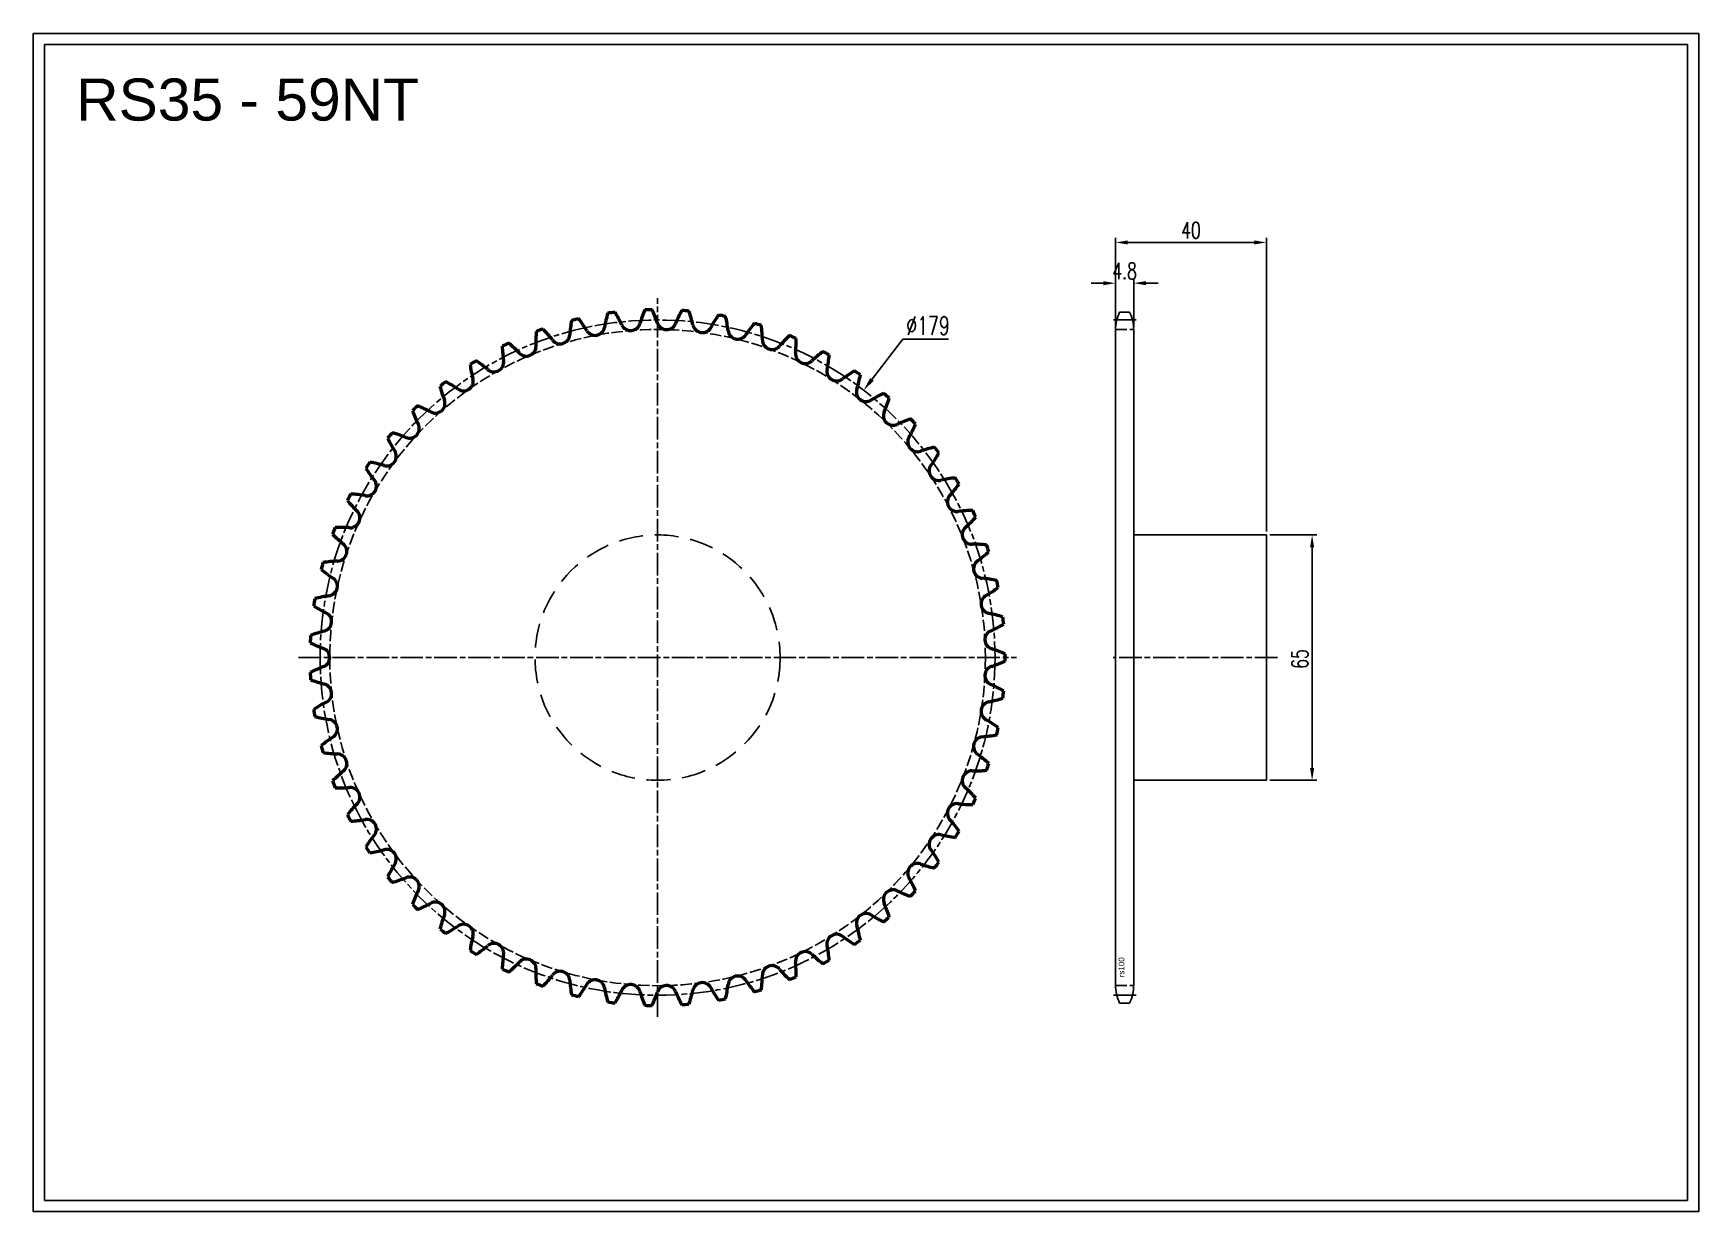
# Model space of a CAD drawing. Header units: millimetres. Extents: x -39720 to -39279, y 2111 to 2424.
import ezdxf

# ---------------------------------------------------------------- set-up
doc = ezdxf.new("R2010")
doc.units = ezdxf.units.MM
for name, pattern in [('AM_ISO02W050', [7.5, 6, -1.5]), ('AM_ISO02W050x2', [3.75, 3, -0.75]), ('AM_ISO08W050', [18, 12, -1.5, 3, -1.5]), ('AM_ISO08W050x2', [9, 6, -0.75, 1.5, -0.75]), ('HIDDEN', [9.525, 6.35, -3.175])]:
    doc.linetypes.add(name, pattern=pattern)
for name, color, linetype, lineweight in [('AM_0N', 7, 'Continuous', 50), ('AM_3N', 6, 'AM_ISO02W050', 25), ('AM_7', 4, 'AM_ISO08W050', 25), ('AM_7N', 4, 'AM_ISO08W050', 25)]:
    doc.layers.add(name, color=color, linetype=linetype, lineweight=lineweight)
doc.layers.add('HL', color=2, linetype='HIDDEN')
doc.layers.add('S-DIM', color=7, linetype='Continuous')
doc.styles.add('HSG', font='SIMPLEX.shx', dxfattribs={"width": 0.7, "bigfont": 'HSG.shx'})
doc.styles.get("Standard").update_dxf_attribs({"font": 'arial.ttf'})
doc.dimstyles.new('APP10', dxfattribs={"dimscale": 2, "dimtxt": 2.4, "dimasz": 1.8, "dimexe": 0.7, "dimexo": 0.5, "dimgap": 0.6, "dimtad": 1, "dimtoh": 1, "dimdec": 1, "dimrnd": 0.01, "dimzin": 9, "dimdsep": 46, "dimtxsty": 'HSG', "dimcen": 0, "dimclrd": 1, "dimclre": 1, "dimclrt": 256, "dimazin": 2, "dimtp": 1, "dimtm": 1, "dimtfac": 0.5, "dimtdec": 1, "dimtofl": 0, "dimtmove": 0, "dimatfit": 3, "dimfxl": 0, "dimtvp": 1, "dimtolj": 2, "dimlwd": -1, "dimlwe": -1, "dimarcsym": 0})
doc.dimstyles.new('APP8', dxfattribs={"dimscale": 1.8, "dimtxt": 2.4, "dimasz": 1.8, "dimexe": 0.7, "dimexo": 0.5, "dimgap": 0.6, "dimtad": 1, "dimtoh": 1, "dimdec": 1, "dimrnd": 0.01, "dimzin": 9, "dimdsep": 46, "dimtxsty": 'HSG', "dimcen": 0, "dimclrd": 1, "dimclre": 1, "dimclrt": 256, "dimazin": 2, "dimtp": 1, "dimtm": 1, "dimtfac": 0.5, "dimtdec": 1, "dimtofl": 0, "dimtmove": 0, "dimatfit": 3, "dimfxl": 0, "dimtvp": 1, "dimtolj": 2, "dimlwd": -1, "dimlwe": -1, "dimarcsym": 0})

# ---------------------------------------------------------------- blocks, each defined once
blk = doc.blocks.new('*D1')
at = {"layer": 'Defpoints', "color": 0, "transparency": 16777216}
for p in [(-39393.45, 2290.83), (-39393.45, 2225.83), (-39381.34, 2225.83)]:
    blk.add_point(p, dxfattribs=at)
at = {"layer": 'S-DIM', "color": 1, "transparency": 16777216}
for p, q in [((-39392.55, 2290.83), (-39380.08, 2290.83)), ((-39381.34, 2287.59), (-39381.34, 2229.07)), ((-39392.55, 2225.83), (-39380.08, 2225.83))]:
    blk.add_line(p, q, dxfattribs=at)
for points in [[(-39381.88, 2287.59), (-39380.8, 2287.59), (-39381.34, 2290.83)], [(-39381.88, 2229.07), (-39380.8, 2229.07), (-39381.34, 2225.83)]]:
    blk.add_solid(points, dxfattribs=at)
at = {"layer": 'S-DIM', "transparency": 16777216, "insert": (-39384.58, 2257.95), "char_height": 4.32, "attachment_point": 5, "rotation": 90, "style": 'HSG'}
blk.add_mtext('\\A2;65', dxfattribs=at)
blk = doc.blocks.new('*D2')
at = {"layer": 'Defpoints', "color": 0, "transparency": 16777216}
for p in [(-39428.65, 2357.55), (-39433.45, 2345.1), (-39428.65, 2345.1)]:
    blk.add_point(p, dxfattribs=at)
at = {"layer": 'S-DIM', "color": 1, "transparency": 16777216}
for p, q in [((-39433.45, 2346), (-39433.45, 2358.81)), ((-39428.65, 2346), (-39428.65, 2358.81)), ((-39436.69, 2357.55), (-39439.93, 2357.55)), ((-39425.41, 2357.55), (-39422.17, 2357.55))]:
    blk.add_line(p, q, dxfattribs=at)
for points in [[(-39436.69, 2358.09), (-39436.69, 2357.01), (-39433.45, 2357.55)], [(-39425.41, 2358.09), (-39425.41, 2357.01), (-39428.65, 2357.55)]]:
    blk.add_solid(points, dxfattribs=at)
at = {"layer": 'S-DIM', "transparency": 16777216, "insert": (-39431.05, 2360.79), "char_height": 4.32, "attachment_point": 5, "style": 'HSG'}
blk.add_mtext('\\A2;4.8', dxfattribs=at)
blk = doc.blocks.new('*D3')
at = {"layer": 'Defpoints', "color": 0, "transparency": 16777216}
for p in [(-39393.45, 2368.35), (-39433.45, 2345.1), (-39393.45, 2290.83)]:
    blk.add_point(p, dxfattribs=at)
at = {"layer": 'S-DIM', "color": 1, "transparency": 16777216}
for p, q in [((-39433.45, 2346), (-39433.45, 2369.61)), ((-39430.21, 2368.35), (-39396.69, 2368.35)), ((-39393.45, 2291.73), (-39393.45, 2369.61))]:
    blk.add_line(p, q, dxfattribs=at)
for points in [[(-39430.21, 2368.89), (-39430.21, 2367.81), (-39433.45, 2368.35)], [(-39396.69, 2368.89), (-39396.69, 2367.81), (-39393.45, 2368.35)]]:
    blk.add_solid(points, dxfattribs=at)
at = {"layer": 'S-DIM', "transparency": 16777216, "insert": (-39413.45, 2371.59), "char_height": 4.32, "attachment_point": 5, "style": 'HSG'}
blk.add_mtext('\\A2;40', dxfattribs=at)
blk = doc.blocks.new('*D4')
at = {"layer": 'Defpoints', "color": 0, "transparency": 16777216}
for p in [(-39500.25, 2329.19), (-39609.56, 2187.48)]:
    blk.add_point(p, dxfattribs=at)
at = {"layer": 'S-DIM', "color": 1, "transparency": 16777216}
for p, q in [((-39489.83, 2342.7), (-39498.06, 2332.04)), ((-39477.75, 2342.7), (-39489.83, 2342.7))]:
    blk.add_line(p, q, dxfattribs=at)
blk.add_solid([(-39498.53, 2332.41), (-39497.58, 2331.67), (-39500.25, 2329.19)], dxfattribs=at)
at = {"layer": 'S-DIM', "transparency": 16777216, "insert": (-39483.19, 2346.3), "char_height": 4.8, "attachment_point": 5, "style": 'HSG'}
blk.add_mtext('\\A2;∅179', dxfattribs=at)

msp = doc.modelspace()

# ---------------------------------------------------------------- linework, layer by layer
for p, q in [((-39429.72, 2349.9), (-39432.38, 2349.9)), ((-39433.45, 2345.1), (-39433.45, 2171.57)), ((-39428.65, 2345.1), (-39428.65, 2171.57)), ((-39429.72, 2166.77), (-39432.38, 2166.77))]:
    msp.add_line(p, q)
for points in [[(-39720.45, 2423.76), (-39278.82, 2423.76), (-39278.82, 2111.5), (-39720.45, 2111.5)], [(-39717.48, 2420.79), (-39281.8, 2420.79), (-39281.8, 2114.47), (-39717.48, 2114.47)]]:
    msp.add_lwpolyline(points, close=True)
msp.add_lwpolyline([(-39428.65, 2290.83), (-39393.45, 2290.83), (-39393.45, 2225.83), (-39428.65, 2225.83)])
for centre, start, end in [((-39422.15, 2345.1), 154.8633, 180), ((-39439.95, 2345.1), 0, 25.1367), ((-39422.15, 2171.57), 180, 205.1367), ((-39439.95, 2171.57), 334.8633, 0)]:
    msp.add_arc(centre, 11.3, start, end)
at = {"layer": 'AM_0N'}
for centre, radius, start, end in [((-39532.36, 2339.33), 37.19, 163.9709, 169.9153), ((-39554.91, 2258.33), 92.21, 97.0319, 98.2224), ((-39597.98, 2330.55), 37.19, 25.339, 31.2833), ((-39523.87, 2336.48), 37.19, 157.8693, 163.8136), ((-39554.91, 2258.33), 92.21, 90.9302, 92.1207), ((-39590.06, 2334.71), 37.19, 19.2373, 25.1816), ((-39515.74, 2332.73), 37.19, 151.7676, 157.7119), ((-39554.91, 2258.33), 92.21, 84.8285, 86.019), ((-39581.74, 2338.02), 37.19, 13.1356, 19.0799), ((-39554.91, 2258.33), 92.21, 109.2353, 110.4258), ((-39612.27, 2319.81), 37.19, 37.5424, 43.4867), ((-39541.09, 2341.27), 37.19, 170.0726, 176.0169), ((-39554.91, 2258.33), 92.21, 103.1336, 104.3241), ((-39605.41, 2325.56), 37.19, 31.4407, 37.385), ((-39571.49, 2346.29), 2.57, 211.4407, 349.9153), ((-39562.05, 2347.56), 2.57, 205.339, 343.8136), ((-39552.52, 2347.81), 2.57, 199.2373, 337.7119), ((-39543.03, 2347.05), 2.57, 193.1356, 331.6102), ((-39508.06, 2328.15), 37.19, 145.6659, 151.6102), ((-39554.91, 2258.33), 92.21, 78.7268, 79.9173), ((-39573.12, 2340.42), 37.19, 7.0339, 12.9782), ((-39500.9, 2322.78), 37.19, 139.5642, 145.5085), ((-39554.91, 2258.33), 92.21, 72.6251, 73.8156), ((-39564.29, 2341.89), 37.19, 0.9322, 6.8765), ((-39554.91, 2258.33), 92.21, 115.337, 116.5274), ((-39558.94, 2342.32), 37.19, 182.276, 188.2203), ((-39618.48, 2313.36), 37.19, 43.6441, 49.5884), ((-39589.71, 2340.8), 2.57, 223.6441, 2.1186), ((-39549.99, 2342.27), 37.19, 176.1743, 182.1186), ((-39580.75, 2344.03), 2.57, 217.5424, 356.0169), ((-39533.66, 2345.29), 2.57, 187.0339, 325.5085), ((-39524.54, 2342.53), 2.57, 180.9322, 319.4068), ((-39494.36, 2316.67), 37.19, 133.4625, 139.4068), ((-39554.91, 2258.33), 92.21, 66.5234, 67.7139), ((-39555.35, 2342.41), 37.19, 354.8305, 0.7748), ((-39554.91, 2258.33), 92.21, 121.4387, 122.6291), ((-39623.97, 2306.3), 37.19, 49.7458, 55.6901), ((-39598.28, 2336.63), 2.57, 229.7458, 8.2203), ((-39515.76, 2338.83), 2.57, 174.8305, 313.3051), ((-39488.5, 2309.9), 37.19, 127.3608, 133.3051), ((-39554.91, 2258.33), 92.21, 60.4217, 61.6122), ((-39546.41, 2341.98), 37.19, 348.7288, 354.6731), ((-39606.36, 2331.58), 2.57, 235.8475, 14.322), ((-39567.84, 2341.41), 37.19, 188.3777, 194.322), ((-39507.43, 2334.21), 2.57, 168.7288, 307.2034), ((-39483.39, 2302.55), 37.19, 121.2591, 127.2034), ((-39554.91, 2258.33), 92.21, 54.32, 55.5105), ((-39537.57, 2340.61), 37.19, 342.6271, 348.5714), ((-39554.91, 2258.33), 92.21, 127.5403, 128.7308), ((-39576.6, 2339.57), 37.19, 194.4794, 200.4237), ((-39628.67, 2298.68), 37.19, 55.8475, 61.7918), ((-39499.63, 2328.74), 2.57, 162.6271, 301.1017), ((-39479.1, 2294.7), 37.19, 115.1574, 121.1017), ((-39554.91, 2258.33), 92.21, 48.2183, 49.4088), ((-39554.91, 2258.33), 92.21, 133.642, 134.8325), ((-39585.11, 2336.8), 37.19, 200.5811, 206.5254), ((-39632.54, 2290.61), 37.19, 61.9492, 67.8935), ((-39613.85, 2325.7), 2.57, 241.9492, 20.4237), ((-39492.46, 2322.46), 2.57, 156.5254, 295), ((-39528.92, 2338.3), 37.19, 336.5254, 342.4697), ((-39620.68, 2319.05), 2.57, 248.0508, 26.5254), ((-39475.66, 2286.44), 37.19, 109.0557, 115), ((-39520.57, 2335.08), 37.19, 330.4237, 336.368), ((-39554.91, 2258.33), 92.21, 42.1166, 43.3071), ((-39554.91, 2258.33), 92.21, 139.7437, 140.9342), ((-39593.28, 2333.15), 37.19, 206.6828, 212.6271), ((-39635.53, 2282.18), 37.19, 68.0508, 73.9952), ((-39486, 2315.46), 2.57, 150.4237, 288.8983), ((-39554.91, 2258.33), 92.21, 145.8454, 147.0359), ((-39637.61, 2273.47), 37.19, 74.1525, 80.0969), ((-39626.76, 2311.71), 2.57, 254.1525, 32.6271), ((-39473.13, 2277.85), 37.19, 102.954, 108.8983), ((-39512.61, 2331), 37.19, 324.322, 330.2663), ((-39554.91, 2258.33), 92.21, 36.0149, 37.2054), ((-39632.02, 2303.77), 2.57, 260.2542, 38.7288), ((-39601.01, 2328.64), 37.19, 212.7845, 218.7288), ((-39480.32, 2307.81), 2.57, 144.322, 282.7966), ((-39471.51, 2269.05), 37.19, 96.8523, 102.7966), ((-39554.91, 2258.33), 92.21, 29.9132, 31.1037), ((-39554.91, 2258.33), 92.21, 151.9471, 153.1376), ((-39638.75, 2264.6), 37.19, 80.2542, 86.1985), ((-39475.48, 2299.61), 2.57, 138.2203, 276.6949), ((-39505.12, 2326.09), 37.19, 318.2203, 324.1646), ((-39608.23, 2323.35), 37.19, 218.8862, 224.8305), ((-39636.42, 2295.32), 2.57, 266.3559, 44.8305), ((-39470.85, 2260.13), 37.19, 90.7506, 96.6949), ((-39554.91, 2258.33), 92.21, 23.8115, 25.002), ((-39554.91, 2258.33), 92.21, 158.0488, 159.2393), ((-39638.94, 2255.65), 37.19, 86.3559, 92.3002), ((-39471.54, 2290.93), 2.57, 132.1186, 270.5932), ((-39498.2, 2320.42), 37.19, 312.1186, 318.063), ((-39614.83, 2317.31), 37.19, 224.9879, 230.9322), ((-39639.89, 2286.45), 2.57, 272.4576, 50.9322), ((-39471.13, 2251.18), 37.19, 84.6489, 90.5932), ((-39554.91, 2258.33), 92.21, 17.7098, 18.9003), ((-39554.91, 2258.33), 92.21, 164.1505, 165.341), ((-39638.18, 2246.73), 37.19, 92.4576, 98.4019), ((-39468.55, 2281.88), 2.57, 126.0169, 264.4915), ((-39491.93, 2314.04), 37.19, 306.0169, 311.9613), ((-39620.76, 2310.61), 37.19, 231.0896, 237.0339), ((-39642.39, 2277.25), 2.57, 278.5593, 57.0339), ((-39472.37, 2242.32), 37.19, 78.5472, 84.4915), ((-39636.48, 2237.95), 37.19, 98.5593, 104.5036), ((-39466.54, 2272.57), 2.57, 119.9153, 258.3898), ((-39486.36, 2307.03), 37.19, 299.9153, 305.8596), ((-39554.91, 2258.33), 92.21, 11.6081, 12.7986), ((-39554.91, 2258.33), 92.21, 170.2522, 171.4427), ((-39625.95, 2303.31), 37.19, 237.1913, 243.1356), ((-39643.91, 2267.85), 2.57, 284.661, 63.1356), ((-39474.54, 2233.63), 37.19, 72.4455, 78.3898), ((-39481.58, 2299.46), 37.19, 293.8136, 299.7579), ((-39554.91, 2258.33), 92.21, 5.5064, 6.6969), ((-39554.91, 2258.33), 92.21, 176.3539, 177.5444), ((-39630.32, 2295.5), 37.19, 243.293, 249.2373), ((-39633.85, 2229.39), 37.19, 104.661, 110.6053), ((-39465.53, 2263.1), 2.57, 113.8136, 252.2881), ((-39644.42, 2258.33), 2.57, 290.7627, 69.2373), ((-39477.62, 2225.23), 37.19, 66.3438, 72.2881), ((-39477.62, 2291.44), 37.19, 287.7119, 293.6562), ((-39554.91, 2258.33), 92.21, 359.4048, 0.5952), ((-39630.32, 2221.16), 37.19, 110.7627, 116.707), ((-39554.91, 2258.33), 92.21, 182.4556, 183.6461), ((-39633.85, 2287.28), 37.19, 249.3947, 255.339), ((-39465.53, 2253.57), 2.57, 107.7119, 246.1864), ((-39643.91, 2248.82), 2.57, 296.8644, 75.339), ((-39481.58, 2217.2), 37.19, 60.2421, 66.1864), ((-39554.91, 2258.33), 92.21, 353.3031, 354.4936), ((-39625.95, 2213.36), 37.19, 116.8644, 122.8087), ((-39554.91, 2258.33), 92.21, 188.5573, 189.7478), ((-39466.54, 2244.1), 2.57, 101.6102, 240.0847), ((-39474.54, 2283.03), 37.19, 281.6102, 287.5545), ((-39636.48, 2278.72), 37.19, 255.4964, 261.4407), ((-39642.39, 2239.41), 2.57, 302.9661, 81.4407), ((-39486.36, 2209.64), 37.19, 54.1404, 60.0847), ((-39554.91, 2258.33), 92.21, 347.2014, 348.3919), ((-39620.76, 2206.06), 37.19, 122.9661, 128.9104), ((-39554.91, 2258.33), 92.21, 194.659, 195.8495), ((-39468.55, 2234.78), 2.57, 95.5085, 233.9831), ((-39472.37, 2274.35), 37.19, 275.5085, 281.4528), ((-39638.18, 2269.94), 37.19, 261.5981, 267.5424), ((-39639.89, 2230.22), 2.57, 309.0678, 87.5424), ((-39491.93, 2202.63), 37.19, 48.0387, 53.9831), ((-39554.91, 2258.33), 92.21, 341.0997, 342.2902), ((-39614.83, 2199.36), 37.19, 129.0678, 135.0121), ((-39471.54, 2225.74), 2.57, 89.4068, 227.8814), ((-39471.13, 2265.49), 37.19, 269.4068, 275.3511), ((-39554.91, 2258.33), 92.21, 200.7607, 201.9512), ((-39638.94, 2261.02), 37.19, 267.6998, 273.6441), ((-39636.42, 2221.35), 2.57, 315.1695, 93.6441), ((-39498.2, 2196.25), 37.19, 41.937, 47.8814), ((-39608.23, 2193.32), 37.19, 135.1695, 141.1138), ((-39475.48, 2217.06), 2.57, 83.3051, 221.7797), ((-39470.85, 2256.54), 37.19, 263.3051, 269.2494), ((-39554.91, 2258.33), 92.21, 334.998, 336.1885), ((-39554.91, 2258.33), 92.21, 206.8624, 208.0529), ((-39638.75, 2252.07), 37.19, 273.8015, 279.7458), ((-39632.02, 2212.89), 2.57, 321.2712, 99.7458), ((-39505.12, 2190.58), 37.19, 35.8354, 41.7797), ((-39601.01, 2188.02), 37.19, 141.2712, 147.2155), ((-39554.91, 2258.33), 92.21, 212.9641, 214.1546), ((-39480.32, 2208.85), 2.57, 77.2034, 215.678), ((-39471.51, 2247.62), 37.19, 257.2034, 263.1477), ((-39554.91, 2258.33), 92.21, 328.8963, 330.0868), ((-39637.61, 2243.19), 37.19, 279.9031, 285.8475), ((-39626.76, 2204.95), 2.57, 327.3729, 105.8475), ((-39486, 2201.21), 2.57, 71.1017, 209.5763), ((-39512.61, 2185.67), 37.19, 29.7337, 35.678), ((-39554.91, 2258.33), 92.21, 322.7946, 323.9851), ((-39593.28, 2183.52), 37.19, 147.3729, 153.3172), ((-39554.91, 2258.33), 92.21, 219.0658, 220.2563), ((-39635.53, 2234.49), 37.19, 286.0048, 291.9492), ((-39620.68, 2197.62), 2.57, 333.4746, 111.9492), ((-39520.57, 2181.59), 37.19, 23.632, 29.5763), ((-39473.13, 2238.81), 37.19, 251.1017, 257.046), ((-39585.11, 2179.87), 37.19, 153.4746, 159.4189), ((-39492.46, 2194.2), 2.57, 65, 203.4746), ((-39475.66, 2230.23), 37.19, 245, 250.9443), ((-39554.91, 2258.33), 92.21, 316.6929, 317.8834), ((-39554.91, 2258.33), 92.21, 225.1675, 226.358), ((-39632.54, 2226.05), 37.19, 292.1065, 298.0508), ((-39613.85, 2190.97), 2.57, 339.5763, 118.0508), ((-39499.63, 2187.93), 2.57, 58.8983, 197.3729), ((-39528.92, 2178.37), 37.19, 17.5303, 23.4746), ((-39576.6, 2177.1), 37.19, 159.5763, 165.5206), ((-39554.91, 2258.33), 92.21, 231.2692, 232.4597), ((-39628.67, 2217.98), 37.19, 298.2082, 304.1525), ((-39606.36, 2185.09), 2.57, 345.678, 124.1525), ((-39537.57, 2176.06), 37.19, 11.4286, 17.3729), ((-39479.1, 2221.97), 37.19, 238.8983, 244.8426), ((-39554.91, 2258.33), 92.21, 310.5912, 311.7817), ((-39567.84, 2175.26), 37.19, 165.678, 171.6223), ((-39623.97, 2210.37), 37.19, 304.3099, 310.2542), ((-39598.28, 2180.04), 2.57, 351.7797, 130.2542), ((-39507.43, 2182.45), 2.57, 52.7966, 191.2712), ((-39546.41, 2174.68), 37.19, 5.3269, 11.2712), ((-39483.39, 2214.12), 37.19, 232.7966, 238.7409), ((-39554.91, 2258.33), 92.21, 304.4895, 305.68), ((-39554.91, 2258.33), 92.21, 237.3709, 238.5613), ((-39558.94, 2174.35), 37.19, 171.7797, 177.724), ((-39618.48, 2203.3), 37.19, 310.4116, 316.3559), ((-39589.71, 2175.87), 2.57, 357.8814, 136.3559), ((-39515.76, 2177.84), 2.57, 46.6949, 185.1695), ((-39555.35, 2174.26), 37.19, 359.2252, 5.1695), ((-39488.5, 2206.76), 37.19, 226.6949, 232.6392), ((-39554.91, 2258.33), 92.21, 298.3878, 299.5783), ((-39554.91, 2258.33), 92.21, 243.4726, 244.663), ((-39549.99, 2174.4), 37.19, 177.8814, 183.8257), ((-39612.27, 2196.86), 37.19, 316.5133, 322.4576), ((-39580.75, 2172.64), 2.57, 3.9831, 142.4576), ((-39571.49, 2170.38), 2.57, 10.0847, 148.5593), ((-39533.66, 2171.38), 2.57, 34.4915, 172.9661), ((-39500.9, 2193.89), 37.19, 214.4915, 220.4358), ((-39564.29, 2174.78), 37.19, 353.1235, 359.0678), ((-39524.54, 2174.13), 2.57, 40.5932, 179.0678), ((-39494.36, 2200), 37.19, 220.5932, 226.5375), ((-39554.91, 2258.33), 92.21, 292.2861, 293.4766), ((-39554.91, 2258.33), 92.21, 249.5742, 250.7647), ((-39541.09, 2175.4), 37.19, 183.9831, 189.9274), ((-39554.91, 2258.33), 92.21, 255.6759, 256.8664), ((-39605.41, 2191.11), 37.19, 322.615, 328.5593), ((-39532.36, 2177.34), 37.19, 190.0847, 196.0291), ((-39597.98, 2186.12), 37.19, 328.7167, 334.661), ((-39562.05, 2169.11), 2.57, 16.1864, 154.661), ((-39523.87, 2180.19), 37.19, 196.1864, 202.1307), ((-39590.06, 2181.95), 37.19, 334.8184, 340.7627), ((-39552.52, 2168.86), 2.57, 22.2881, 160.7627), ((-39515.74, 2183.93), 37.19, 202.2881, 208.2324), ((-39581.74, 2178.65), 37.19, 340.9201, 346.8644), ((-39543.03, 2169.62), 2.57, 28.3898, 166.8644), ((-39508.06, 2188.52), 37.19, 208.3898, 214.3341), ((-39573.12, 2176.25), 37.19, 347.0218, 352.9661), ((-39554.91, 2258.33), 92.21, 286.1844, 287.3749), ((-39554.91, 2258.33), 92.21, 261.7776, 262.9681), ((-39554.91, 2258.33), 92.21, 267.8793, 269.0698), ((-39554.91, 2258.33), 92.21, 273.981, 275.1715), ((-39554.91, 2258.33), 92.21, 280.0827, 281.2732)]:
    msp.add_arc(centre, radius, start, end, dxfattribs=at)
at = {"layer": 'AM_3N', "linetype": 'AM_ISO02W050x2'}
for p, q in [((-39433.45, 2345.25), (-39428.65, 2345.25)), ((-39433.45, 2171.42), (-39428.65, 2171.42))]:
    msp.add_line(p, q, dxfattribs=at)
msp.add_circle((-39554.91, 2258.33), 86.94, dxfattribs=at)
at = {"layer": 'AM_7', "linetype": 'AM_ISO08W050x2'}
for p, q in [((-39427.99, 2347.82), (-39434.1, 2347.82)), ((-39390.53, 2258.33), (-39434.1, 2258.33)), ((-39390.53, 2258.33), (-39434.1, 2258.33)), ((-39390.53, 2258.33), (-39434.1, 2258.33)), ((-39390.53, 2258.33), (-39434.1, 2258.33)), ((-39427.99, 2168.85), (-39434.1, 2168.85))]:
    msp.add_line(p, q, dxfattribs=at)
msp.add_circle((-39554.91, 2258.33), 89.48, dxfattribs=at)
at = {"layer": 'AM_7N', "linetype": 'AM_ISO08W050x2'}
for p, q in [((-39554.91, 2163.12), (-39554.91, 2353.55)), ((-39650.12, 2258.33), (-39459.69, 2258.33))]:
    msp.add_line(p, q, dxfattribs=at)
at = {"layer": 'HL'}
msp.add_circle((-39554.91, 2258.33), 32.5, dxfattribs=at)

# ---------------------------------------------------------------- texts
msp.add_text('RS35 - 59NT', height=11.1523).set_placement((-39709.08, 2400.64))
at = {"insert": (-39432.66, 2173.63), "char_height": 1.512, "width": 6.5009, "attachment_point": 1, "rotation": 90}
msp.add_mtext('rs100', dxfattribs=at)

# ---------------------------------------------------------------- dimensions: what is measured, and where the dimension line sits
at = {"layer": 'S-DIM'}
dim = msp.add_linear_dim(base=(-39393.45, 2368.35), p1=(-39433.45, 2345.1), p2=(-39393.45, 2290.83), dimstyle='APP8', dxfattribs=at)
dim.commit()
dim.dimension.update_dxf_attribs({"geometry": '*D3', "text_midpoint": (-39413.45, 2371.59)})
dim = msp.add_linear_dim(base=(-39428.65, 2357.55), p1=(-39433.45, 2345.1), p2=(-39428.65, 2345.1), dimstyle='APP8', dxfattribs=at)
dim.commit()
dim.dimension.update_dxf_attribs({"geometry": '*D2', "text_midpoint": (-39431.05, 2357.55), "dimtype": 128})
dim = msp.add_diameter_dim_2p(p1=(-39609.56, 2187.48), p2=(-39500.25, 2329.19), dimstyle='APP10', dxfattribs=at)
dim.commit()
dim.dimension.update_dxf_attribs({"geometry": '*D4', "text_midpoint": (-39483.19, 2342.7), "dimtype": 131})
dim = msp.add_linear_dim(base=(-39381.34, 2225.83), p1=(-39393.45, 2290.83), p2=(-39393.45, 2225.83), angle=90, dimstyle='APP8', dxfattribs=at)
dim.commit()
dim.dimension.update_dxf_attribs({"geometry": '*D1', "text_midpoint": (-39381.34, 2257.95), "dimtype": 128})

doc.saveas('drawing.dxf')
